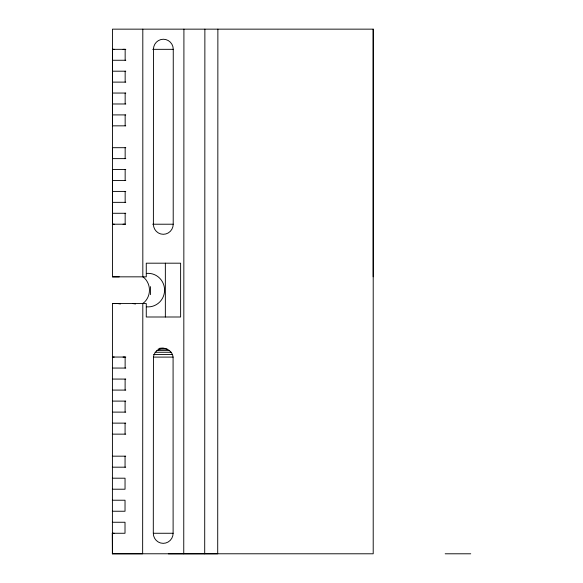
<?xml version="1.0" encoding="UTF-8"?>
<svg xmlns="http://www.w3.org/2000/svg" width="583" height="583" viewBox="0 0 583 583"><rect width="100%" height="100%" fill="white"/><g stroke="black" fill="none" stroke-linecap="round" stroke-linejoin="round"><path stroke-width="0.87" d="M125.739 125.841L112.432 125.841L112.439 49.329L125.156 49.329L125.156 60.26M114.202 224.207L112.439 224.207L112.439 169.558L125.775 169.558M125.053 467.187L125.061 456.176M125.075 434.146L125.083 423.134M125.097 412.123L125.105 401.104M125.112 390.093L125.119 379.081M125.126 368.062L125.134 357.051L112.417 357.044L114.188 357.044M125.156 213.276L125.156 224.207L112.439 224.207M125.156 202.345L125.156 191.413M125.156 180.49L125.156 169.558M125.156 158.627L125.156 147.696M125.156 125.841L125.156 114.909M125.156 103.978L125.156 93.047M125.156 82.116L125.156 71.192M142.806 303.568L142.646 553.777L112.271 553.777L373.207 553.792L373.207 29.15L112.439 29.15L112.439 276.838L146.275 276.838L146.275 263.188L180.621 263.188L180.621 316.999L146.275 316.999L146.275 303.568L112.439 303.568L112.41 553.792L112.293 533.263L114.064 533.263M173.209 224.215L173.26 49.329A10.086 9.911 90 0 0 163.357 39.236A10.086 9.911 90 0 0 153.446 49.329L153.395 224.207A10.086 9.911 90 0 0 163.298 234.3A10.086 9.911 90 0 0 173.209 224.215L152.673 224.222M183.754 553.777L183.915 29.15M204.706 553.777L204.873 29.15M217.874 29.15L217.714 553.777L168.334 553.821M373.2 276.787L373.207 29.15M142.616 303.568L144.642 301.979A16.783 16.477 -90 0 0 144.642 278.251L142.828 276.838L142.806 29.15M112.439 276.838L119.194 276.838M112.811 303.568L118.072 303.568M123.093 49.344L125.811 49.336M152.724 49.336L173.26 49.329M112.439 60.26L125.79 60.26M112.439 71.192L125.782 71.192M112.439 82.116L125.782 82.116M112.439 93.047L125.79 93.047M112.432 103.978L125.79 103.978M112.432 114.909L125.739 114.909M125.782 147.696L112.439 147.696L112.439 158.627L125.782 158.627M112.439 180.49L125.775 180.49M112.439 191.413L125.768 191.413M112.439 202.345L125.768 202.345M112.439 213.276L125.76 213.276M123.042 224.215L125.593 224.215M159.232 348.386C165.302 347.038 172.386 350.507 173.085 357.102L173.115 533.263A10.086 9.904 -90 0 1 163.204 543.349A10.086 9.904 -90 0 1 153.3 533.256L153.438 357.029C154.094 351.738 159.276 347.621 164.588 348.379M158.153 349.079L167.081 349.071M156.812 350.405L169.318 350.398M155.063 352.27L171.14 352.27M153.664 354.559L172.43 354.551M153.431 357.109L173.085 357.102M153.46 533.27L173.115 533.263M445.186 553.792L470.729 553.792M112.439 49.329L114.21 49.329M123.071 357.036L125.79 357.044M112.402 368.055L125.782 368.062M112.395 379.067L125.768 379.081M112.388 390.085L125.76 390.093M112.381 401.097L125.753 401.104M112.373 412.108L125.746 412.123M112.366 423.127L125.731 423.134M112.359 434.138L125.724 434.146M112.344 456.168L125.702 456.176M112.337 467.18L125.695 467.187M112.33 478.191L125.046 478.206L125.039 489.217L112.322 489.21M112.315 500.221L125.032 500.229L125.024 511.247L112.308 511.233M112.3 522.251L125.017 522.259L125.01 533.27L112.293 533.263M132.99 303.568L135.562 303.976M117.883 303.568L120.455 303.976M165.353 263.188L165.353 316.999M150.45 286.632L150.45 294.655M146.369 273.427A16.783 16.477 -90 0 1 164.574 290.115A16.783 16.477 -90 0 1 146.369 306.804"/></g></svg>
